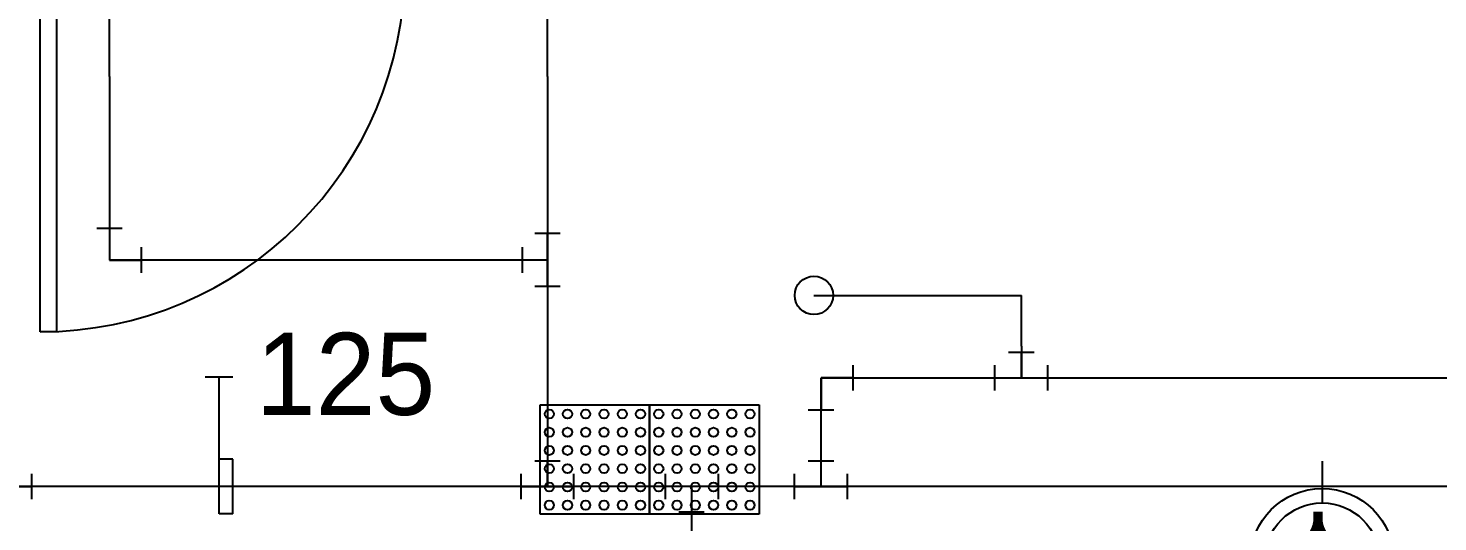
# Model space of a CAD drawing. Header units: millimetres. Extents: x 238075 to 303070, y -258150 to -205841.
# Drawn here: x 261080 to 264942, y -232482 to -231129 of the extents above; entities that cross this region are included whole.
import ezdxf

# ---------------------------------------------------------------- set-up
doc = ezdxf.new("R2010")
doc.units = ezdxf.units.MM
doc.header["$LTSCALE"] = 200
for name, color, linetype in [('-소화(SP가지관)', 3, 'Continuous'), ('-소화(SP헤드하향)', 2, 'Continuous'), ('-소화(배관-SP 2차)', 1, 'Continuous'), ('L4', 4, 'Continuous'), ('TEX', 3, 'Continuous'), ('소화기', 7, 'Continuous'), ('아파트', 253, 'Continuous')]:
    doc.layers.add(name, color=color, linetype=linetype)
doc.styles.add('GHS1', font='Gulim.ttf')
doc.styles.add('돋움', font='Dotum.ttf')

# ---------------------------------------------------------------- blocks, each defined once
blk = doc.blocks.new('A$C62BB4109')
at = {"layer": '소화기', "color": 1}
for p, q in [((1143, 2292), (1143, 1836)), ((513, 1206), (0, 1206)), ((2276, 1206), (1773, 1206)), ((1143, 576), (1143, 0))]:
    blk.add_line(p, q, dxfattribs=at)
for radius in [788, 630]:
    blk.add_circle((1143, 1206), radius, dxfattribs=at)
at = {"layer": '소화기', "style": 'GHS1'}
blk.add_text('소', height=850, dxfattribs=at).set_placement((569, 853))
blk = doc.blocks.new('A$C1978247E')
at = {"color": 0}
for p, q in [((-45.1, 90), (45.1, 90)), ((0, 0), (0, 90)), ((-93.8, -45.1), (-93.8, 45.1)), ((93.8, 0), (-93.8, 0)), ((93.8, -45.1), (93.8, 45.1))]:
    blk.add_line(p, q, dxfattribs=at)
blk = doc.blocks.new('A$C476E3A35')
at = {"color": 0}
for p, q in [((112.5, 0), (0, 0)), ((0, 0), (0, -113.2)), ((112.5, 45.1), (112.5, -45.1)), ((-45.1, -113.2), (45.1, -113.2))]:
    blk.add_line(p, q, dxfattribs=at)
blk = doc.blocks.new('A$C78BA73EA')
for p, q in [((0.5, 5), (0.5, 0)), ((1, 5), (0.5, 5)), ((1, 5), (1, 3)), ((1, 3), (0.5, 3)), ((1, 0), (0, 0))]:
    blk.add_line(p, q)

msp = doc.modelspace()

# ---------------------------------------------------------------- linework, layer by layer
at = {"layer": '-소화(SP가지관)', "color": 2, "ltscale": 0.25}
for p, q in [((262502.6, -231261.2, 54985.4), (262502.6, -229271.2, 54985.4)), ((261302.6, -231261.2, 54985.4), (261302.6, -229421.2, 54985.4))]:
    msp.add_line(p, q, dxfattribs=at)
at = {"layer": '-소화(SP가지관)'}
for p, q in [((261302.8, -231261.8, 54985.4), (261302.8, -231764.4, 54985.4)), ((262502.8, -231764.4, 54985.4), (261302.8, -231764.4, 54985.4)), ((263801, -232000.2, 54985.4), (263801, -232087.2, 54985.4)), ((263252.1, -232385.2, 54985.4), (263252.1, -232087.2, 54985.4)), ((263252.1, -232087.2, 54985.4), (265746.3, -232087.2, 54985.4)), ((262897.4, -232385.2, 54985.4), (262897.4, -232621.3, 54985.4))]:
    msp.add_line(p, q, dxfattribs=at)
at = {"layer": '-소화(SP헤드하향)'}
msp.add_circle((263232.6, -231861.2, 54985.4), 52.6, dxfattribs=at)
at = {"layer": '-소화(배관-SP 2차)', "color": 3}
for p, q in [((262502.8, -231261.2, 54985.4), (262502.8, -232385.2, 54985.4)), ((265632.6, -232385.2, 54985.4), (261002.6, -232385.2, 54985.4))]:
    msp.add_line(p, q, dxfattribs=at)
for p in [(263232.6, -231861.2, 54985.4), (263801, -232000.2, 54985.4)]:
    msp.add_line(p, (263801, -231861.2, 54985.4))
at = {"layer": 'L4'}
for p, q in [((261112.6, -231961.2), (261112.6, -230961.2)), ((261157.6, -230961.2), (261157.6, -231961.2)), ((261157.6, -231961.2), (261112.6, -231961.2)), ((262482.6, -232161.2), (262782.6, -232161.2)), ((262482.6, -232461.2), (262482.6, -232161.2)), ((262782.6, -232161.2), (262782.6, -232461.2)), ((262782.6, -232161.2), (263082.6, -232161.2)), ((262782.6, -232461.2), (262782.6, -232161.2)), ((263082.6, -232161.2), (263082.6, -232461.2)), ((262782.6, -232461.2), (262482.6, -232461.2)), ((263082.6, -232461.2), (262782.6, -232461.2))]:
    msp.add_line(p, q, dxfattribs=at)
for centre in [(262507.6, -232186.2), (262557.6, -232186.2), (262607.6, -232186.2), (262657.6, -232186.2), (262707.6, -232186.2), (262757.6, -232186.2), (262807.6, -232186.2), (262857.6, -232186.2), (262907.6, -232186.2), (262957.6, -232186.2), (263007.6, -232186.2), (263057.6, -232186.2), (262507.6, -232236.2), (262557.6, -232236.2), (262607.6, -232236.2), (262657.6, -232236.2), (262707.6, -232236.2), (262757.6, -232236.2), (262807.6, -232236.2), (262857.6, -232236.2), (262907.6, -232236.2), (262957.6, -232236.2), (263007.6, -232236.2), (263057.6, -232236.2), (262507.6, -232286.2), (262557.6, -232286.2), (262607.6, -232286.2), (262657.6, -232286.2), (262707.6, -232286.2), (262757.6, -232286.2), (262807.6, -232286.2), (262857.6, -232286.2), (262907.6, -232286.2), (262957.6, -232286.2), (263007.6, -232286.2), (263057.6, -232286.2), (262507.6, -232336.2), (262557.6, -232336.2), (262607.6, -232336.2), (262657.6, -232336.2), (262707.6, -232336.2), (262757.6, -232336.2), (262807.6, -232336.2), (262857.6, -232336.2), (262907.6, -232336.2), (262957.6, -232336.2), (263007.6, -232336.2), (263057.6, -232336.2), (262507.6, -232386.2), (262557.6, -232386.2), (262607.6, -232386.2), (262657.6, -232386.2), (262707.6, -232386.2), (262757.6, -232386.2), (262807.6, -232386.2), (262857.6, -232386.2), (262907.6, -232386.2), (262957.6, -232386.2), (263007.6, -232386.2), (263057.6, -232386.2), (262507.6, -232436.2), (262557.6, -232436.2), (262607.6, -232436.2), (262657.6, -232436.2), (262707.6, -232436.2), (262757.6, -232436.2), (262807.6, -232436.2), (262857.6, -232436.2), (262907.6, -232436.2), (262957.6, -232436.2), (263007.6, -232436.2), (263057.6, -232436.2)]:
    msp.add_circle(centre, 12.5, dxfattribs=at)
msp.add_arc((261112.6, -230961.2), 1000, 270, 0, dxfattribs=at)
at = {"layer": '아파트'}
msp.add_circle((263075.4, -230841.1, 54985.4), 25000, dxfattribs=at)

# ---------------------------------------------------------------- block references
at = {"layer": '-소화(SP가지관)', "color": 2, "ltscale": 0.25}
for name, p, xscale, yscale, zscale, rotation in [('A$C476E3A35', (261302.8, -231764.4, 54985.4), 0.7731199999823013, 0.7731199999823013, 0.7731199999823013, 90.00000000000006), ('A$C1978247E', (262502.8, -231764.4, 54985.4), -0.773119999980927, 0.773119999980927, 0.773119999980927, 90), ('A$C476E3A35', (261002.6, -232385.2, 54985.4), 0.7731199999823013, 0.7731199999823013, 0.7731199999823013, 90.00000000000006), ('A$C1978247E', (262897.4, -232385.2, 54985.4), -0.773119999980927, 0.773119999980927, 0.773119999980927, 180)]:
    msp.add_blockref(name, p, dxfattribs=dict(at, xscale=xscale, yscale=yscale, zscale=zscale, rotation=rotation))
for name, p, xscale, yscale, zscale in [('A$C1978247E', (263801, -232087.2, 54985.4), -0.773119999980927, 0.773119999980927, 0.773119999980927), ('A$C476E3A35', (263252.1, -232087.2, 54985.4), 0.7731199999823013, 0.7731199999823013, 0.7731199999823013), ('A$C1978247E', (262502.8, -232385.2, 54985.4), -0.773119999980927, 0.773119999980927, 0.773119999980927), ('A$C1978247E', (263252.1, -232385.2, 54985.4), -0.773119999980927, 0.773119999980927, 0.773119999980927)]:
    msp.add_blockref(name, p, dxfattribs=dict(at, xscale=xscale, yscale=yscale, zscale=zscale))
at = {"xscale": -75, "yscale": 75, "zscale": 75, "rotation": 180}
msp.add_blockref('A$C78BA73EA', (261565.4, -232085.2, 54985.4), dxfattribs=at)
at = {"layer": '소화기', "xscale": 0.25, "yscale": 0.25, "zscale": 0.25}
msp.add_blockref('A$C62BB4109', (264339.2, -232888.8, 54985.4), dxfattribs=at)

# ---------------------------------------------------------------- texts
at = {"layer": 'TEX', "style": '돋움'}
msp.add_text('125', height=225, dxfattribs=at).set_placement((261704.1, -232188.8, 54985.4))

doc.saveas('drawing.dxf')
